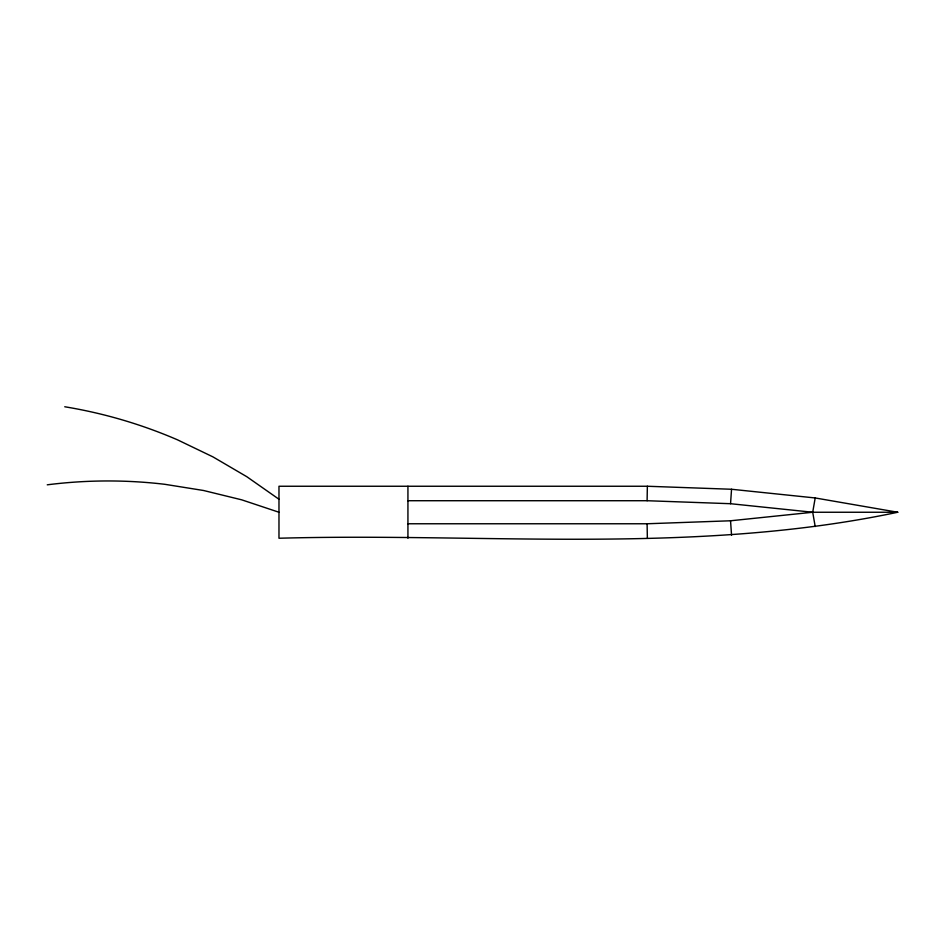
<?xml version="1.0" encoding="UTF-8"?>
<svg xmlns="http://www.w3.org/2000/svg" width="945" height="945" viewBox="0 0 945 945"><rect width="100%" height="100%" fill="white"/><g stroke="black" fill="none" stroke-linecap="round" stroke-linejoin="round"><path stroke-width="1.42" d="M407.933 500.72L647.101 500.72L647.36 486.25L731.548 489.262L815.192 497.956L897.75 512.249C694.315 555.188 485.009 532.567 278.976 538.237L278.976 486.25L647.36 486.25M647.101 500.72L730.544 503.709L731.548 489.262M815.192 526.542L812.712 512.249L815.192 497.956M407.933 523.766L647.101 523.766L730.544 520.778L812.712 512.249L897.75 512.249M730.544 503.709L812.712 512.249M278.976 512.249L241.719 499.834L203.577 490.502L164.796 484.301A482.186 482.186 0 0 0 47.25 484.82M278.976 499.243L246.822 476.717L212.932 456.872L177.542 439.85A482.186 482.186 0 0 0 64.744 406.763M730.544 520.778L731.548 535.224M647.101 523.766L647.36 538.237M407.933 486.25L407.933 538.237"/></g></svg>
